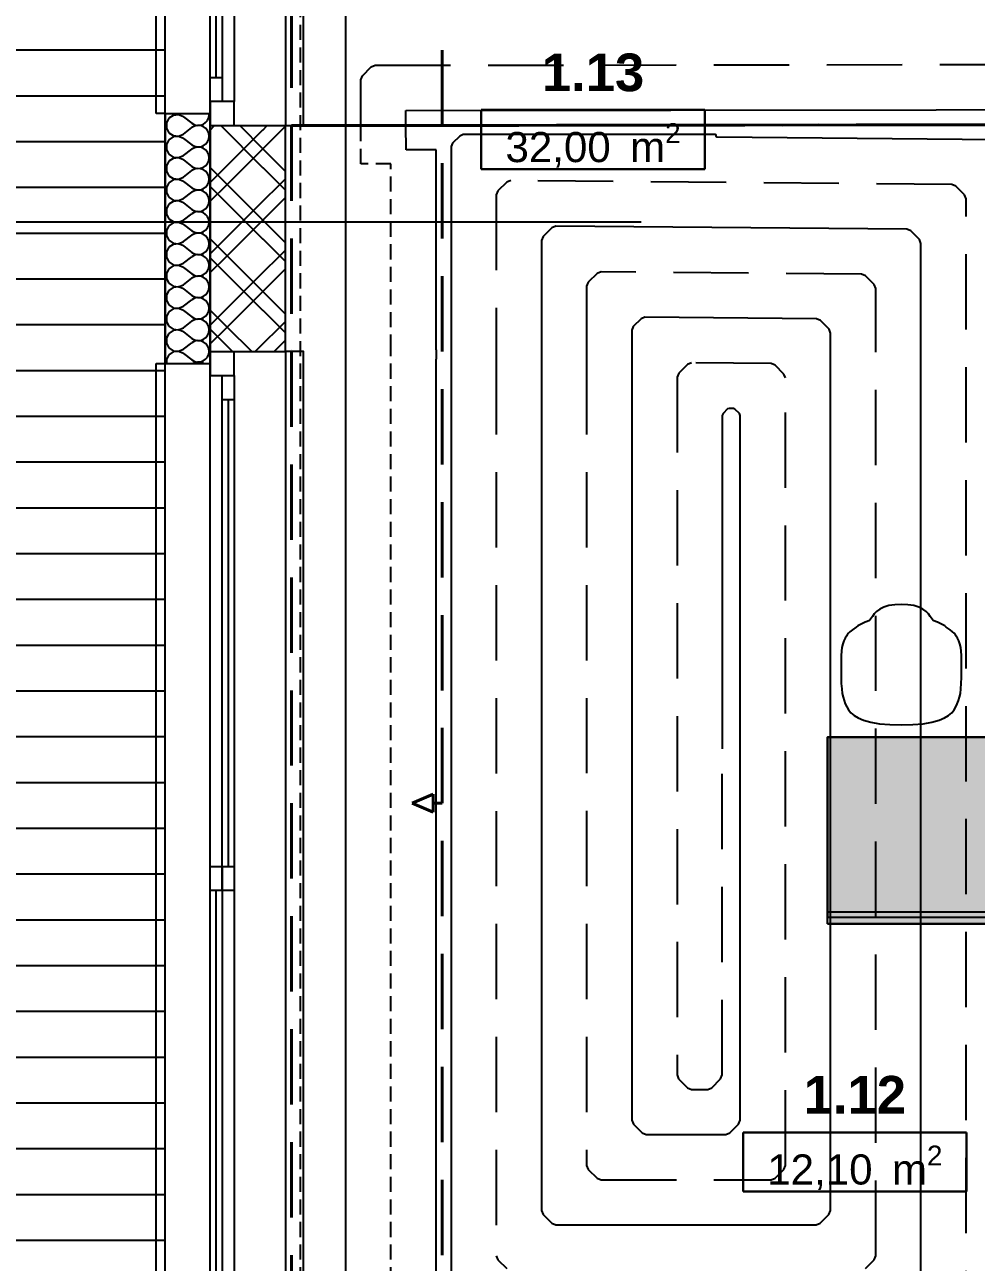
# Model space of a CAD drawing. Header units: millimetres. Extents: x 1046 to 74297, y -4150 to 54562.
# Drawn here: x 21024 to 24183, y 11631 to 15740 of the extents above; entities that cross this region are included whole.
import ezdxf
from ezdxf.enums import TextEntityAlignment as Align

# ---------------------------------------------------------------- set-up
doc = ezdxf.new("R2010")
doc.units = ezdxf.units.MM
doc.set_wipeout_variables(frame=1)
doc.linetypes.add('DASH', pattern=[75, 50, -25])
for name, color, linetype in [('Interiér - nábytok', 252, 'Continuous'), ('Konstrukce – Dělicí čáry vrstev', 252, 'Continuous'), ('Konštrukcie - vodorovné nosné', 252, 'Continuous'), ('Konštrukcie - zvislé nosné', 252, 'Continuous'), ('ODVODN__POTRUBIE___PODL__VYK_', 7, 'Continuous'), ('OKRAJOV__DILAT_CIA_PDL', 2, 'Continuous'), ('OKRAJOV__Z_NY_', 7, 'Continuous'), ('Otvory – Okna', 252, 'Continuous'), ('PODLAHOVKA', 7, 'Continuous'), ('PR_VODN__POTRUBIE___PODL__VYK_', 7, 'Continuous'), ('TABU_KY', 7, 'Continuous'), ('Výplně - Povrchové', 252, 'Continuous'), ('Výplně – Řezové', 252, 'Continuous'), ('Z_NA_PRECHODOV_CH_POTRUB_', 7, 'Continuous'), ('Z_NY_ZN__EN_CH_V_KONOV', 7, 'Continuous'), ('Zóny', 252, 'Continuous'), ('Zóny – Razítka', 252, 'Continuous')]:
    doc.layers.add(name, color=color, linetype=linetype)
doc.styles.add('GENEROVANÝ_STYL_1', font='arial.ttf')
doc.styles.add('GENEROVANÝ_STYL_2', font='arialbd.ttf')

# ---------------------------------------------------------------- blocks, each defined once
blk = doc.blocks.new('Deska_26_1', base_point=(43748, 187047))
at = {"layer": 'Konštrukcie - vodorovné nosné', "flags": 128}
blk.add_lwpolyline([(43748, 187047), (43748, 566047), (561248, 566047), (561248, 1028547), (831248, 1028547), (831248, 137047), (623748, 137047), (623748, 187047), (507824, 187047)], close=True, dxfattribs=at)
blk = doc.blocks.new('KUCHYŇA_1.12_12_1', base_point=(668276, 624892))
at = {"layer": 'Zóny – Razítka'}
for p, q in [((686834, 623910), (649719, 623910)), ((649719, 623910), (649719, 614088)), ((649719, 623910), (686834, 623910)), ((649719, 614088), (649719, 623910)), ((686834, 614088), (686834, 623910)), ((686834, 623910), (686834, 614088)), ((649719, 614088), (686834, 614088)), ((686834, 614088), (649719, 614088))]:
    blk.add_line(p, q, dxfattribs=at)
at = {"layer": 'Zóny – Razítka', "insert": (668276, 621713), "char_height": 5000, "attachment_point": 2, "style": 'GENEROVANÝ_STYL_1'}
blk.add_mtext('\\A1;{\\pqc;\\pt0,2500;\\fArial|b0|i0|c238|p0;\\W1.000000;12,10\\fArial|b0|i0|c238|p0;\\W1.000000;\\A1{\\H.66x;\\S^  ;}\\fArial|b0|i0|c238|p0;\\W1.000000; m\\fArial|b0|i0|c238|p0;\\W1.000000;\\A1{\\H.66x;\\S2^  ;}}', dxfattribs=at)
at = {"layer": 'Zóny – Razítka'}
for tag, height, style, p in [('ROOM_NUMBER', 6250, 'GENEROVANÝ_STYL_2', (668276, 633285)), ('DUMMY_849', 6250, 'GENEROVANÝ_STYL_2', (676618, 634713)), ('DUMMY_850', 5000, 'GENEROVANÝ_STYL_1', (654629, 622927))]:
    blk.add_attdef(tag, text='', height=height, dxfattribs=dict(at, style=style)).set_placement(p, align=Align.TOP_CENTER)
blk = doc.blocks.new('OBÝVACIA MIESTNOSŤ_1.13_13_1', base_point=(624808, 794626))
at = {"layer": 'Zóny – Razítka'}
for p, q in [((643365, 793644), (606250, 793644)), ((606250, 793644), (606250, 783823)), ((606250, 793644), (643365, 793644)), ((606250, 783823), (606250, 793644)), ((643365, 783823), (643365, 793644)), ((643365, 793644), (643365, 783823)), ((606250, 783823), (643365, 783823)), ((643365, 783823), (606250, 783823))]:
    blk.add_line(p, q, dxfattribs=at)
at = {"layer": 'Zóny – Razítka', "insert": (624808, 791448), "char_height": 5000, "attachment_point": 2, "style": 'GENEROVANÝ_STYL_1'}
blk.add_mtext('\\A1;{\\pqc;\\pt0,2500;\\fArial|b0|i0|c238|p0;\\W1.000000;32,00\\fArial|b0|i0|c238|p0;\\W1.000000;\\A1{\\H.66x;\\S^  ;}\\fArial|b0|i0|c238|p0;\\W1.000000; m\\fArial|b0|i0|c238|p0;\\W1.000000;\\A1{\\H.66x;\\S2^  ;}}', dxfattribs=at)
at = {"layer": 'Zóny – Razítka'}
for tag, height, style, p in [('DUMMY_849', 6250, 'GENEROVANÝ_STYL_2', (633149, 804448)), ('ROOM_NUMBER', 6250, 'GENEROVANÝ_STYL_2', (624808, 803019)), ('DUMMY_850', 5000, 'GENEROVANÝ_STYL_1', (611161, 792662))]:
    blk.add_attdef(tag, text='', height=height, dxfattribs=dict(at, style=style)).set_placement(p, align=Align.TOP_CENTER)
blk = doc.blocks.new('Žaluzie 27[11]_1', base_point=(573748, 578547))
at = {"layer": 'Interiér - nábytok', "flags": 128}
blk.add_lwpolyline([(573748, 578547), (576748, 578547), (576748, 753547), (573748, 753547)], close=True, dxfattribs=at)
blk = doc.blocks.new('Žaluzie 27[12]_1', base_point=(573748, 791047))
at = {"layer": 'Interiér - nábytok', "flags": 128}
blk.add_lwpolyline([(573748, 791047), (576748, 791047), (576748, 966047), (573748, 966047)], close=True, dxfattribs=at)
blk = doc.blocks.new('Spodní skříňka 27[36]_1', base_point=(663748, 689547))
at = {"ltscale": 3826791.532426904}
blk.add_wipeout([(663748, 658547), (693748, 658547), (693748, 689547), (663748, 689547)], dxfattribs=at).dxf.layer = 'Výplně - Povrchové'
at = {"layer": 'Interiér - nábytok'}
for p, q in [((693748, 689547), (663748, 689547)), ((663748, 689547), (663748, 659647)), ((693748, 689547), (663748, 689547)), ((693748, 659647), (693748, 689547)), ((663748, 660547), (693748, 660547)), ((663748, 659647), (693748, 659647)), ((663748, 658547), (693748, 658547))]:
    blk.add_line(p, q, dxfattribs=at)
blk = doc.blocks.new('Skandinávská židle 03 27[64]_1', base_point=(665995, 691561))
at = {"layer": 'Interiér - nábytok', "flags": 128}
blk.add_lwpolyline([(666004, 699403), (666033, 698418), (666092, 697522), (666189, 696778), (666323, 696147), (666494, 695592), (666698, 695075), (666935, 694558), (667235, 694057), (667626, 693585), (668147, 693141), (668834, 692723), (669738, 692343), (670906, 692015), (672355, 691762), (674100, 691611), (675995, 691561), (677889, 691611), (679635, 691762), (681083, 692015), (682251, 692343), (683155, 692723), (683843, 693141), (684363, 693585), (684755, 694057), (685054, 694558), (685291, 695075), (685496, 695592), (685666, 696147), (685800, 696778), (685898, 697522), (685956, 698418), (685985, 699403), (685995, 700415), (685994, 701392), (685993, 702272), (685978, 703064), (685936, 703776), (685854, 704417), (685719, 704994), (685542, 705505), (685338, 705943), (685120, 706305), (684978, 706522), (684762, 706804), (684518, 707025), (684124, 707364), (683468, 707806), (683208, 707979), (682311, 708452), (682021, 708596), (681652, 708744), (681262, 708906), (681100, 709132), (680807, 709573), (680490, 710000), (680098, 710407), (679590, 710782), (678922, 711108), (678089, 711359), (677085, 711510), (675995, 711560), (674905, 711510), (673900, 711359), (673067, 711108), (672400, 710782), (671891, 710407), (671499, 710000), (671182, 709573), (670889, 709132), (670728, 708906), (670337, 708744), (669968, 708596), (669678, 708452), (668781, 707979), (668522, 707806), (667865, 707364), (667471, 707025), (667227, 706804), (667011, 706522), (666870, 706305), (666651, 705943), (666447, 705505), (666271, 704994), (666135, 704417), (666053, 703776), (666011, 703064), (665996, 702272), (665995, 701392), (665995, 700415)], close=True, dxfattribs=at)
blk = doc.blocks.new('Deska_28_1', base_point=(352998, 573547))
at = {"layer": 'Výplně - Povrchové'}
h = blk.add_hatch(dxfattribs=at)
h.set_pattern_fill('PRKENNÁ_PODLAHA_0001', color=256, style=0, pattern_type=2)
h.set_pattern_definition([(0, (0, 0), (0, 7600), [])])
h.paths.add_polyline_path([(352998, 573547), (553748, 573547), (553748, 1036047), (352998, 1036047)])
at = {"layer": 'Konštrukcie - vodorovné nosné', "flags": 128}
blk.add_lwpolyline([(352998, 573547), (553748, 573547), (553748, 1036047), (352998, 1036047)], close=True, dxfattribs=at)
blk = doc.blocks.new('*X296')
at = {"layer": 'Výplně – Řezové'}
for p, q in [((554985, 793047), (555116, 792960)), ((555982, 792878), (556385, 793047)), ((561070, 792857), (561043, 793047)), ((554391, 792273), (553980, 791506)), ((553980, 791506), (553980, 790637)), ((555116, 792755), (554391, 792273)), ((555116, 792960), (555982, 792878)), ((555982, 792837), (555116, 792755)), ((556784, 792500), (555982, 792837)), ((556784, 792500), (558212, 791429)), ((558212, 791429), (558644, 791190)), ((558644, 791190), (559123, 791079)), ((559123, 791064), (558644, 790953)), ((559123, 791079), (559616, 791103)), ((559616, 791040), (559123, 791064)), ((559616, 791103), (560082, 791260)), ((560082, 790883), (559616, 791040)), ((560082, 791260), (560488, 791539)), ((560488, 791539), (560803, 791918)), ((560803, 791918), (561002, 792369)), ((561002, 792369), (561070, 792857)), ((553980, 790637), (554391, 789870)), ((554391, 789870), (555116, 789388)), ((555116, 789183), (554391, 788702)), ((555116, 789388), (555982, 789306)), ((555982, 789265), (555116, 789183)), ((555982, 789306), (556784, 789643)), ((556784, 788929), (555982, 789265)), ((556784, 789643), (558212, 790714)), ((556784, 788929), (558212, 787857)), ((558644, 790953), (558212, 790714)), ((560488, 790604), (560082, 790883)), ((560803, 790225), (560488, 790604)), ((561002, 789774), (560803, 790225)), ((561070, 789286), (561002, 789774)), ((561002, 788798), (561070, 789286)), ((554391, 788702), (553980, 787935)), ((553980, 787935), (553980, 787065)), ((553980, 787065), (554391, 786298)), ((556784, 786071), (558212, 787143)), ((558212, 787857), (558644, 787619)), ((558644, 787381), (558212, 787143)), ((558644, 787619), (559123, 787507)), ((559123, 787493), (558644, 787381)), ((559123, 787507), (559616, 787531)), ((559616, 787469), (559123, 787493)), ((559616, 787531), (560082, 787689)), ((560082, 787311), (559616, 787469)), ((560082, 787689), (560488, 787968)), ((560488, 787032), (560082, 787311)), ((560488, 787968), (560803, 788347)), ((560803, 786653), (560488, 787032)), ((560803, 788347), (561002, 788798)), ((554391, 785130), (553980, 784363)), ((554391, 786298), (555116, 785817)), ((555116, 785612), (554391, 785130)), ((555116, 785817), (555982, 785735)), ((555982, 785694), (555116, 785612)), ((555982, 785735), (556784, 786071)), ((556784, 785357), (555982, 785694)), ((556784, 785357), (558212, 784286)), ((561002, 786202), (560803, 786653)), ((560803, 784775), (561002, 785226)), ((561070, 785714), (561002, 786202)), ((561002, 785226), (561070, 785714)), ((553980, 784363), (553980, 783494)), ((553980, 783494), (554391, 782727)), ((556784, 782500), (558212, 783571)), ((558212, 784286), (558644, 784047)), ((558644, 783810), (558212, 783571)), ((558644, 784047), (559123, 783936)), ((559123, 783921), (558644, 783810)), ((559123, 783936), (559616, 783960)), ((559616, 783897), (559123, 783921)), ((559616, 783960), (560082, 784117)), ((560082, 783740), (559616, 783897)), ((560082, 784117), (560488, 784396)), ((560488, 783461), (560082, 783740)), ((560488, 784396), (560803, 784775)), ((560803, 783082), (560488, 783461)), ((561002, 782631), (560803, 783082)), ((554391, 781559), (553980, 780792)), ((553980, 780792), (553980, 779922)), ((554391, 782727), (555116, 782245)), ((555116, 782040), (554391, 781559)), ((555116, 782245), (555982, 782163)), ((555982, 782122), (555116, 782040)), ((555982, 782163), (556784, 782500)), ((556784, 781786), (555982, 782122)), ((556784, 781786), (558212, 780714)), ((558212, 780714), (558644, 780476)), ((560082, 780546), (560488, 780825)), ((560488, 780825), (560803, 781204)), ((560803, 781204), (561002, 781655)), ((561070, 782143), (561002, 782631)), ((561002, 781655), (561070, 782143)), ((553980, 779922), (554391, 779156)), ((554391, 779156), (555116, 778674)), ((555116, 778674), (555982, 778592)), ((555982, 778592), (556784, 778929)), ((556784, 778929), (558212, 780000)), ((558644, 780238), (558212, 780000)), ((558644, 780476), (559123, 780364)), ((559123, 780350), (558644, 780238)), ((559123, 780364), (559616, 780388)), ((559616, 780326), (559123, 780350)), ((559616, 780388), (560082, 780546)), ((560082, 780169), (559616, 780326)), ((560488, 779890), (560082, 780169)), ((560803, 779510), (560488, 779890)), ((561002, 779059), (560803, 779510)), ((561070, 778571), (561002, 779059)), ((554391, 777987), (553980, 777221)), ((553980, 777221), (553980, 776351)), ((555116, 778469), (554391, 777987)), ((555982, 778551), (555116, 778469)), ((556784, 778214), (555982, 778551)), ((556784, 778214), (558212, 777143)), ((558212, 777143), (558644, 776904)), ((558644, 776667), (558212, 776429)), ((558644, 776904), (559123, 776793)), ((559123, 776778), (558644, 776667)), ((559123, 776793), (559616, 776817)), ((559616, 776755), (559123, 776778)), ((559616, 776817), (560082, 776974)), ((560082, 776597), (559616, 776755)), ((560082, 776974), (560488, 777253)), ((560488, 776318), (560082, 776597)), ((560488, 777253), (560803, 777633)), ((560803, 777633), (561002, 778083)), ((561002, 778083), (561070, 778571)), ((553980, 776351), (554391, 775584)), ((554391, 775584), (555116, 775103)), ((555116, 774897), (554391, 774416)), ((555116, 775103), (555982, 775020)), ((555982, 774980), (555116, 774897)), ((555982, 775020), (556784, 775357)), ((556784, 774643), (555982, 774980)), ((556784, 775357), (558212, 776429)), ((556784, 774643), (558212, 773571)), ((560803, 775939), (560488, 776318)), ((561002, 775488), (560803, 775939)), ((561070, 775000), (561002, 775488)), ((561002, 774512), (561070, 775000)), ((554391, 774416), (553980, 773649)), ((553980, 773649), (553980, 772779)), ((553980, 772779), (554391, 772013)), ((556784, 771786), (558212, 772857)), ((558212, 773571), (558644, 773333)), ((558644, 773096), (558212, 772857)), ((558644, 773333), (559123, 773222)), ((559123, 773207), (558644, 773096)), ((559123, 773222), (559616, 773245)), ((559616, 773183), (559123, 773207)), ((559616, 773245), (560082, 773403)), ((560082, 773026), (559616, 773183)), ((560082, 773403), (560488, 773682)), ((560488, 772747), (560082, 773026)), ((560488, 773682), (560803, 774061)), ((560803, 772367), (560488, 772747)), ((560803, 774061), (561002, 774512)), ((554391, 770844), (553980, 770078)), ((554391, 772013), (555116, 771531)), ((555116, 771326), (554391, 770844)), ((555116, 771531), (555982, 771449)), ((555982, 771408), (555116, 771326)), ((555982, 771449), (556784, 771786)), ((556784, 771071), (555982, 771408)), ((556784, 771071), (558212, 770000)), ((560488, 770110), (560803, 770490)), ((561002, 771917), (560803, 772367)), ((560803, 770490), (561002, 770941)), ((561070, 771429), (561002, 771917)), ((561002, 770941), (561070, 771429)), ((553980, 770078), (553980, 769208)), ((553980, 769208), (554391, 768441)), ((554391, 768441), (555116, 767960)), ((556784, 768214), (558212, 769286)), ((558212, 770000), (558644, 769762)), ((558644, 769524), (558212, 769286)), ((558644, 769762), (559123, 769650)), ((559123, 769636), (558644, 769524)), ((559123, 769650), (559616, 769674)), ((559616, 769612), (559123, 769636)), ((559616, 769674), (560082, 769831)), ((560082, 769454), (559616, 769612)), ((560082, 769831), (560488, 770110)), ((560488, 769175), (560082, 769454)), ((560803, 768796), (560488, 769175)), ((561002, 768345), (560803, 768796)), ((554391, 767273), (553980, 766506)), ((553980, 766506), (553980, 765637)), ((555116, 767755), (554391, 767273)), ((555116, 767960), (555982, 767878)), ((555982, 767837), (555116, 767755)), ((555982, 767878), (556784, 768214)), ((556784, 767500), (555982, 767837)), ((556784, 767500), (558212, 766429)), ((558212, 766429), (558644, 766190)), ((560082, 766260), (560488, 766539)), ((560488, 766539), (560803, 766918)), ((560803, 766918), (561002, 767369)), ((561070, 767857), (561002, 768345)), ((561002, 767369), (561070, 767857)), ((553980, 765637), (554391, 764870)), ((554391, 764870), (555116, 764388)), ((555116, 764388), (555982, 764306)), ((555982, 764265), (555116, 764183)), ((555982, 764306), (556784, 764643)), ((556784, 763929), (555982, 764265)), ((556784, 764643), (558212, 765714)), ((558644, 765953), (558212, 765714)), ((558644, 766190), (559123, 766079)), ((559123, 766064), (558644, 765953)), ((559123, 766079), (559616, 766103)), ((559616, 766040), (559123, 766064)), ((559616, 766103), (560082, 766260)), ((560082, 765883), (559616, 766040)), ((560488, 765604), (560082, 765883)), ((560803, 765225), (560488, 765604)), ((561002, 764774), (560803, 765225)), ((561070, 764286), (561002, 764774)), ((561002, 763798), (561070, 764286)), ((554391, 763702), (553980, 762935)), ((553980, 762935), (553980, 762065)), ((555116, 764183), (554391, 763702)), ((556784, 763929), (558212, 762857)), ((558212, 762857), (558644, 762619)), ((558644, 762381), (558212, 762143)), ((558644, 762619), (559123, 762507)), ((559123, 762493), (558644, 762381)), ((559123, 762507), (559616, 762531)), ((559616, 762469), (559123, 762493)), ((559616, 762531), (560082, 762689)), ((560082, 762311), (559616, 762469)), ((560082, 762689), (560488, 762968)), ((560488, 762032), (560082, 762311)), ((560488, 762968), (560803, 763347)), ((560803, 763347), (561002, 763798)), ((553980, 762065), (554391, 761298)), ((554391, 761298), (555116, 760817)), ((555116, 760612), (554391, 760130)), ((555116, 760817), (555982, 760735)), ((555982, 760694), (555116, 760612)), ((555982, 760735), (556784, 761071)), ((556784, 760357), (555982, 760694)), ((556784, 761071), (558212, 762143)), ((556784, 760357), (558212, 759286)), ((560803, 761653), (560488, 762032)), ((561002, 761202), (560803, 761653)), ((560803, 759775), (561002, 760226)), ((561070, 760714), (561002, 761202)), ((561002, 760226), (561070, 760714)), ((554391, 760130), (553980, 759363)), ((553980, 759363), (553980, 758494)), ((553980, 758494), (554391, 757727)), ((556784, 757500), (558212, 758571)), ((558212, 759286), (558644, 759047)), ((558644, 758810), (558212, 758571)), ((558644, 759047), (559123, 758936)), ((559123, 758921), (558644, 758810)), ((559123, 758936), (559616, 758960)), ((559616, 758897), (559123, 758921)), ((559616, 758960), (560082, 759117)), ((560082, 758740), (559616, 758897)), ((560082, 759117), (560488, 759396)), ((560488, 758461), (560082, 758740)), ((560488, 759396), (560803, 759775)), ((560803, 758082), (560488, 758461)), ((554391, 756559), (553980, 755792)), ((554391, 757727), (555116, 757245)), ((555116, 757040), (554391, 756559)), ((555116, 757245), (555982, 757163)), ((555982, 757122), (555116, 757040)), ((555982, 757163), (556784, 757500)), ((556784, 756786), (555982, 757122)), ((556784, 756786), (558212, 755714)), ((560488, 755825), (560803, 756204)), ((561002, 757631), (560803, 758082)), ((560803, 756204), (561002, 756655)), ((561070, 757143), (561002, 757631)), ((561002, 756655), (561070, 757143)), ((553980, 755792), (553980, 754922)), ((553980, 754922), (554391, 754156)), ((554391, 754156), (555116, 753674)), ((556784, 753929), (558212, 755000)), ((558212, 755714), (558644, 755476)), ((558644, 755238), (558212, 755000)), ((558644, 755476), (559123, 755364)), ((559123, 755350), (558644, 755238)), ((559123, 755364), (559616, 755388)), ((559616, 755326), (559123, 755350)), ((559616, 755388), (560082, 755546)), ((560082, 755169), (559616, 755326)), ((560082, 755546), (560488, 755825)), ((560488, 754890), (560082, 755169)), ((560803, 754510), (560488, 754890)), ((561002, 754059), (560803, 754510)), ((561070, 753571), (561002, 754059)), ((554391, 752987), (553980, 752221)), ((553980, 752221), (553980, 751547)), ((555116, 753469), (554391, 752987)), ((555116, 753674), (555982, 753592)), ((555982, 753551), (555116, 753469)), ((555982, 753592), (556784, 753929)), ((556784, 753214), (555982, 753551)), ((556784, 753214), (558212, 752143)), ((558212, 752143), (558644, 751904)), ((559616, 751817), (560082, 751974)), ((560082, 751974), (560488, 752253)), ((560488, 752253), (560803, 752633)), ((560803, 752633), (561002, 753083)), ((561002, 753083), (561070, 753571)), ((558644, 751667), (558426, 751547)), ((558644, 751904), (559123, 751793)), ((559123, 751778), (558644, 751667)), ((559123, 751793), (559616, 751817)), ((559616, 751755), (559123, 751778)), ((560082, 751597), (559616, 751755)), ((560156, 751547), (560082, 751597))]:
    blk.add_line(p, q, dxfattribs=at)
blk = doc.blocks.new('*X298')
at = {"layer": 'Výplně – Řezové'}
for p, q in [((561248, 790317), (561978, 791047)), ((562984, 791047), (570000, 784031)), ((566147, 791047), (570000, 787194)), ((570000, 790319), (570728, 791047)), ((561248, 781604), (570000, 790356)), ((570000, 787194), (573748, 790942)), ((564081, 781275), (570000, 787194)), ((570000, 787194), (573748, 783446)), ((561248, 784071), (564044, 781275)), ((570000, 784069), (572794, 781275)), ((561248, 778479), (564044, 781275)), ((561248, 780946), (570000, 772194)), ((564081, 781275), (570000, 775356)), ((570000, 778481), (572794, 781275)), ((572794, 781275), (573748, 782229)), ((572794, 781275), (573748, 780321)), ((570000, 775356), (573748, 779104)), ((561248, 769767), (570000, 778519)), ((564081, 769438), (570000, 775356)), ((570000, 775356), (573748, 771608)), ((561248, 772233), (564044, 769438)), ((570000, 772231), (572794, 769438)), ((561248, 766642), (564044, 769438)), ((561248, 769108), (570000, 760356)), ((564081, 769438), (570000, 763519)), ((570000, 766644), (572794, 769438)), ((572794, 769438), (573748, 770392)), ((572794, 769438), (573748, 768483)), ((561248, 757929), (570000, 766681)), ((570000, 763519), (573748, 767267)), ((564081, 757600), (570000, 763519)), ((570000, 763519), (573748, 759771)), ((561248, 760396), (564044, 757600)), ((570000, 760394), (572794, 757600)), ((572794, 757600), (573748, 758554)), ((561248, 754804), (564044, 757600)), ((561248, 757271), (564972, 753547)), ((564081, 757600), (568134, 753547)), ((570000, 754806), (572794, 757600)), ((572794, 757600), (573748, 756646)), ((568703, 753547), (570000, 754844)), ((571866, 753547), (573748, 755429))]:
    blk.add_line(p, q, dxfattribs=at)
blk = doc.blocks.new('Vícekřídlé vodorovné okno 27_4')
at = {"layer": 'Otvory – Okna'}
for p, q in [((-87500, 0), (-87500, 8500)), ((87500, 0), (87500, 8500)), ((-87500, 0), (-83500, 0)), ((-87500, -4000), (-87500, 0)), ((-87500, -4000), (-87500, 0)), ((-83500, 0), (-83500, -4000)), ((-2000, 0), (-83500, 0)), ((2000, 0), (-2000, 0)), ((-2000, 0), (-2000, -2000)), ((79500, 0), (2000, 0)), ((2000, -2000), (2000, 0)), ((79500, 0), (2000, 0)), ((83500, 0), (79500, 0)), ((79500, 0), (79500, -2000)), ((83500, -4000), (83500, 0)), ((83500, 0), (87500, 0)), ((83500, -2000), (83500, 0)), ((87500, -4000), (87500, 0)), ((87500, -4000), (87500, 0)), ((-79500, -2000), (-83500, -2000)), ((-83500, -2000), (-83500, -4000)), ((-79500, -4000), (-79500, -2000)), ((-2000, -2000), (-79500, -2000)), ((-2000, -2000), (2000, -2000)), ((2000, -2000), (-2000, -2000)), ((-2000, -2000), (-2000, -4000)), ((79500, -1000), (2000, -1000)), ((2000, -2000), (79500, -2000)), ((2000, -4000), (2000, -2000)), ((79500, -2000), (83500, -2000)), ((-83500, -4000), (-87500, -4000)), ((-85500, -4000), (-87500, -4000)), ((-85500, -4000), (-87500, -4000)), ((-85500, -11500), (-85500, -4000)), ((-83500, -4000), (-79500, -4000)), ((-79500, -3000), (-2000, -3000)), ((-79500, -4000), (-2000, -4000)), ((-79500, -4000), (-2000, -4000)), ((-2000, -4000), (2000, -4000)), ((2000, -4000), (83500, -4000)), ((87500, -4000), (83500, -4000)), ((85500, -4000), (87500, -4000)), ((85500, -4000), (87500, -4000)), ((85500, -11500), (85500, -4000)), ((-85500, -11500), (-85500, -13000)), ((-85500, -11500), (85500, -11500)), ((-85500, -11500), (85500, -11500)), ((85500, -13000), (85500, -11500)), ((-85500, -13000), (85500, -13000))]:
    blk.add_line(p, q, dxfattribs=at)
blk = doc.blocks.new('A$Ca9295a0e')
at = {"layer": 'Konstrukce – Dělicí čáry vrstev'}
blk.add_line((11175, 14093.5), (11175, 13343.5), dxfattribs=at)
at = {"layer": 'Konštrukcie - zvislé nosné'}
for p, q in [((11025, 14133.5), (11175, 14133.5)), ((11175, 14133.5), (11175, 14093.5)), ((11175, 14093.5), (11255, 14093.5)), ((11255, 14093.5), (11425, 14093.5)), ((11175, 13303.5), (11175, 13343.5)), ((11175, 13343.5), (11255, 13343.5)), ((11255, 13343.5), (11425, 13343.5)), ((11025, 13303.5), (11175, 13303.5))]:
    blk.add_line(p, q, dxfattribs=at)
at = {"layer": 'Konštrukcie - zvislé nosné', "flags": 128}
for points in [[(11025, 14133.5), (11025, 13303.5)], [(11425, 13343.5), (11425, 14093.5)]]:
    blk.add_lwpolyline(points, dxfattribs=at)
at = {"layer": 'Interiér - nábytok', "xscale": 0.02, "yscale": 0.02, "zscale": 0.02}
for name, p in [('Žaluzie 27[12]_1', (11425, 14093.5)), ('Žaluzie 27[11]_1', (11425, 9843.5)), ('Skandinávská židle 03 27[64]_1', (13269.9, 12103.8))]:
    blk.add_blockref(name, p, dxfattribs=at)
at = {"layer": 'Konštrukcie - vodorovné nosné', "xscale": 0.02, "yscale": 0.02, "zscale": 0.02}
for name, p in [('Deska_28_1', (7010, 9743.5)), ('Deska_26_1', (825, 2013.5))]:
    blk.add_blockref(name, p, dxfattribs=at)
at = {"layer": 'Konštrukcie - zvislé nosné', "xscale": 0.02, "yscale": 0.02, "zscale": 0.02}
for name in ['*X296', '*X298']:
    blk.add_blockref(name, (-50, -1727.4), dxfattribs=at)
at = {"layer": 'Otvory – Okna', "xscale": -0.02, "yscale": 0.02, "zscale": 999.9999999999999, "rotation": 269.9999990752448}
for p in [(11255, 15843.5), (11255, 11593.5)]:
    blk.add_blockref('Vícekřídlé vodorovné okno 27_4', p, dxfattribs=at)
at = {"layer": 'Zóny', "xscale": 0.02, "yscale": 0.02, "zscale": 0.02}
for name, p, values in [('OBÝVACIA MIESTNOSŤ_1.13_13_1', (12446.2, 14165.1), {'ROOM_NUMBER': '1.13'}), ('KUCHYŇA_1.12_12_1', (13315.6, 10770.4), {'ROOM_NUMBER': '1.12'})]:
    blk.add_blockref(name, p, dxfattribs=at).add_auto_attribs(values)
at = {"layer": 'Interiér - nábytok', "xscale": 0.02, "yscale": 0.02, "zscale": 0.02}
blk.add_blockref('Spodní skříňka 27[36]_1', (13225, 12063.5), dxfattribs=at)
blk = doc.blocks.new('A$Cacebdfa7')
blk.add_blockref('A$Ca9295a0e', (2747.1, 1041.4))
at = {"layer": 'ODVODN__POTRUBIE___PODL__VYK_', "color": 172, "linetype": 'DASH'}
for p, q in [((14222.1, 9494.6), (14222.1, 16875)), ((14422.1, 15135.2), (14422.1, 15185.2)), ((14422.3, 15008), (14422.1, 15135.2)), ((14522, 15008), (14422.3, 15008)), ((14522, 14390.9), (14522, 15008)), ((14522.1, 9494.6), (14522, 14390.9))]:
    blk.add_line(p, q, dxfattribs=at)
for points in [[(14422.3, 15008), (14422.3, 15008), (14422.3, 15008), (14422.3, 15008), (14422.3, 15008)], [(14522, 15008), (14522, 15008), (14522, 15008), (14522, 15008), (14522, 15008), (14522, 15008)], [(14522, 14390.9), (14522, 14390.9)]]:
    blk.add_lwpolyline(points, dxfattribs=at)
at = {"layer": 'OKRAJOV__DILAT_CIA_PDL', "color": 116, "linetype": 'DASH', "lineweight": 40, "ltscale": 5, "true_color": 0x136734}
for points in [[(19072.1, 19634.9), (14192.5, 19634.9), (14192.5, 15134.9), (19072.1, 15140.9), (19072.1, 19634.9)], [(19072.1, 15140.9), (14192.5, 15134.9), (14192.5, 10634.9), (19072.1, 10634.9), (19072.1, 15140.9)]]:
    blk.add_lwpolyline(points, dxfattribs=at)
at = {"layer": 'OKRAJOV__Z_NY_', "color": 3, "linetype": 'DASH', "lineweight": 40, "ltscale": 5}
for p, q in [((14692.5, 15135.5), (14692.5, 17643)), ((14692.5, 10634.9), (14692.5, 15135.5))]:
    blk.add_line(p, q, dxfattribs=at)
blk.add_lwpolyline([(14692.5, 12885.2), (14662.5, 12885.2), (14662.5, 12915.2), (14592.5, 12885.2), (14662.5, 12855.2), (14662.5, 12885.2)], dxfattribs=at)
at = {"layer": 'PODLAHOVKA', "color": 12, "ltscale": 5}
for points in [[(14572.1, 15185.4), (18974.3, 15190.8), (18987.6, 15196.4), (19016.5, 15225.3), (19022.1, 15238.6), (19022.1, 17545.2)], [(16582.3, 10932.7), (16582.3, 15040.5), (16576.9, 15053.7), (16548.1, 15082.7), (16534.9, 15088.3), (15605.1, 15096.4), (15602.2, 15099.3), (15602.2, 15102.1), (15599.4, 15105), (14761.8, 15105), (14750.7, 15100.4), (14726.6, 15076.3), (14722, 15065.2), (14722, 14391), (14722.1, 14359), (14722.1, 11232.7)], [(16282.3, 11232.7), (16282.3, 14743.1), (16276.9, 14756.3), (16248.1, 14785.3), (16234.9, 14790.9), (15070.2, 14801.1), (15056.7, 14795.6), (15027.6, 14766.7), (15022, 14753.3), (15022, 14391.2), (15022.1, 14359.3), (15022.1, 11532.7), (15027.6, 11519.4), (15056.5, 11490.5), (15069.9, 11484.9), (15934.5, 11484.9), (15947.8, 11490.5), (15976.8, 11519.4), (15982.3, 11532.7), (15982.3, 14445.7), (15976.9, 14458.9), (15948.1, 14488), (15934.9, 14493.5), (15365.2, 14498.5), (15353.1, 14493.6), (15327, 14467.7), (15322, 14455.7), (15322, 14391.5), (15322.1, 14359.6), (15322.1, 11832.7), (15327.6, 11819.4), (15356.5, 11790.5), (15369.9, 11784.9), (15634.5, 11784.9), (15647.8, 11790.5), (15676.8, 11819.4), (15682.3, 11832.7), (15682.3, 14171.9), (15679.6, 14178.6), (15664.3, 14193.9), (15659.6, 14195.9), (15645.1, 14196), (15640.3, 14194.1), (15624.9, 14178.8), (15622.1, 14172), (15622.1, 13065.6)]]:
    blk.add_lwpolyline(points, dxfattribs=at)
at = {"layer": 'PODLAHOVKA', "color": 172, "linetype": 'DASH', "ltscale": 5}
for points in [[(14422.1, 15185.2), (14421.9, 15287.4), (14427.4, 15300.7), (14456.4, 15329.7), (14469.7, 15335.3), (18874.3, 15340.7), (18887.6, 15346.2), (18916.5, 15375.2), (18922.1, 15388.5), (18922.1, 17395.2)], [(16432.3, 11082.7), (16432.3, 14891.8), (16426.9, 14905), (16398.1, 14934), (16384.9, 14939.6), (14920.2, 14952.4), (14906.7, 14946.9), (14877.6, 14918), (14872, 14904.6), (14872, 14391.1), (14872.1, 14359.2), (14872.1, 11382.7), (14877.6, 11369.4), (14906.5, 11340.5)], [(16097.8, 11340.5), (16126.8, 11369.4), (16132.3, 11382.7), (16132.3, 14594.4), (16126.9, 14607.6), (16098.1, 14636.6), (16084.9, 14642.2), (15220.2, 14649.8), (15206.7, 14644.3), (15177.6, 14615.4), (15172, 14601.9), (15172, 14391.4), (15172.1, 14359.4), (15172.1, 11682.7), (15177.6, 11669.4), (15206.5, 11640.5), (15219.9, 11634.9), (15784.5, 11634.9), (15797.8, 11640.5), (15826.8, 11669.4), (15832.3, 11682.7), (15832.3, 14297), (15826.9, 14310.2), (15798.1, 14339.3), (15784.9, 14344.8), (15520.3, 14347.1), (15506.8, 14341.6), (15477.7, 14312.8), (15472.1, 14299.3), (15472.1, 11982.7), (15477.6, 11969.4), (15506.5, 11940.5), (15519.9, 11934.9), (15574.2, 11934.9), (15587.6, 11940.5), (15616.5, 11969.4), (15622.1, 11982.7), (15622.1, 13065.6)]]:
    blk.add_lwpolyline(points, dxfattribs=at)
at = {"layer": 'PR_VODN__POTRUBIE___PODL__VYK_', "color": 12}
for p, q in [((14372.1, 9494.6), (14372.1, 16873)), ((14572.1, 15135.4), (14572.1, 15185.4)), ((14572.2, 15055), (14572.1, 15135.4)), ((14672, 15055), (14572.2, 15055)), ((14672, 14390.9), (14672, 15055)), ((14672, 14390.9), (14672.1, 14359)), ((14672.1, 9494.6), (14672.1, 14359))]:
    blk.add_line(p, q, dxfattribs=at)
for points in [[(14572.2, 15055), (14572.2, 15055), (14572.2, 15055), (14572.2, 15055), (14572.2, 15055)], [(14672, 15055), (14672, 15055), (14672, 15055), (14672, 15055), (14672, 15055), (14672, 15055)], [(14672, 14390.9), (14672, 14390.9)], [(14672.1, 14359), (14672.1, 14359)]]:
    blk.add_lwpolyline(points, dxfattribs=at)
at = {"layer": 'TABU_KY', "color": 5}
blk.add_line((13168, 14815), (15353.1, 14815), dxfattribs=at)
at = {"layer": 'Z_NA_PRECHODOV_CH_POTRUB_', "color": 2}
for p, q in [((14192.5, 15134.9), (14192.5, 15134.9)), ((14572.1, 15135.4), (14572.1, 15135.4)), ((14572.2, 15055), (14572.2, 15055)), ((14672, 15055), (14672, 15055)), ((14192.5, 14390.9), (14192.5, 14390.9)), ((14192.5, 14390.9), (14192.5, 14390.9)), ((14192.5, 14390.9), (14192.5, 14390.9)), ((14372.1, 14390.9), (14372.1, 14390.9)), ((14672, 14390.9), (14672, 14390.9)), ((14672, 14390.9), (14672, 14390.9)), ((14672.1, 14359), (14672.1, 14359))]:
    blk.add_line(p, q, dxfattribs=at)
at = {"layer": 'Z_NY_ZN__EN_CH_V_KONOV', "color": 7}
blk.add_lwpolyline([(15972.1, 12484.9), (15972.1, 13104.9), (16607.3, 13104.2), (16607.3, 12484.9), (15972.1, 12484.9)], dxfattribs=at)

msp = doc.modelspace()

# ---------------------------------------------------------------- block references
msp.add_blockref('A$Cacebdfa7', (7717.6, 270))

# ---------------------------------------------------------------- next in the draw order: hatches: boundary and pattern name
at = {"true_color": 0xa953a0}
h = msp.add_hatch(dxfattribs=at)
h.set_pattern_fill('DOTS', color=215, scale=25, angle=180)
h.set_pattern_definition([(180, (135747.534, 27157.316), (-19.84375, -39.6875), [0, -39.6875])])
h.paths.add_polyline_path([(23039.6, 11524.9), (23039.6, 10904.9), (26779.6, 10904.9), (26779.6, 13374.9), (26169.6, 13374.9), (23689.9, 13374.9), (23689.6, 12754.9), (26169.6, 12754.9), (26169.6, 11524.9)])

doc.saveas('drawing.dxf')
